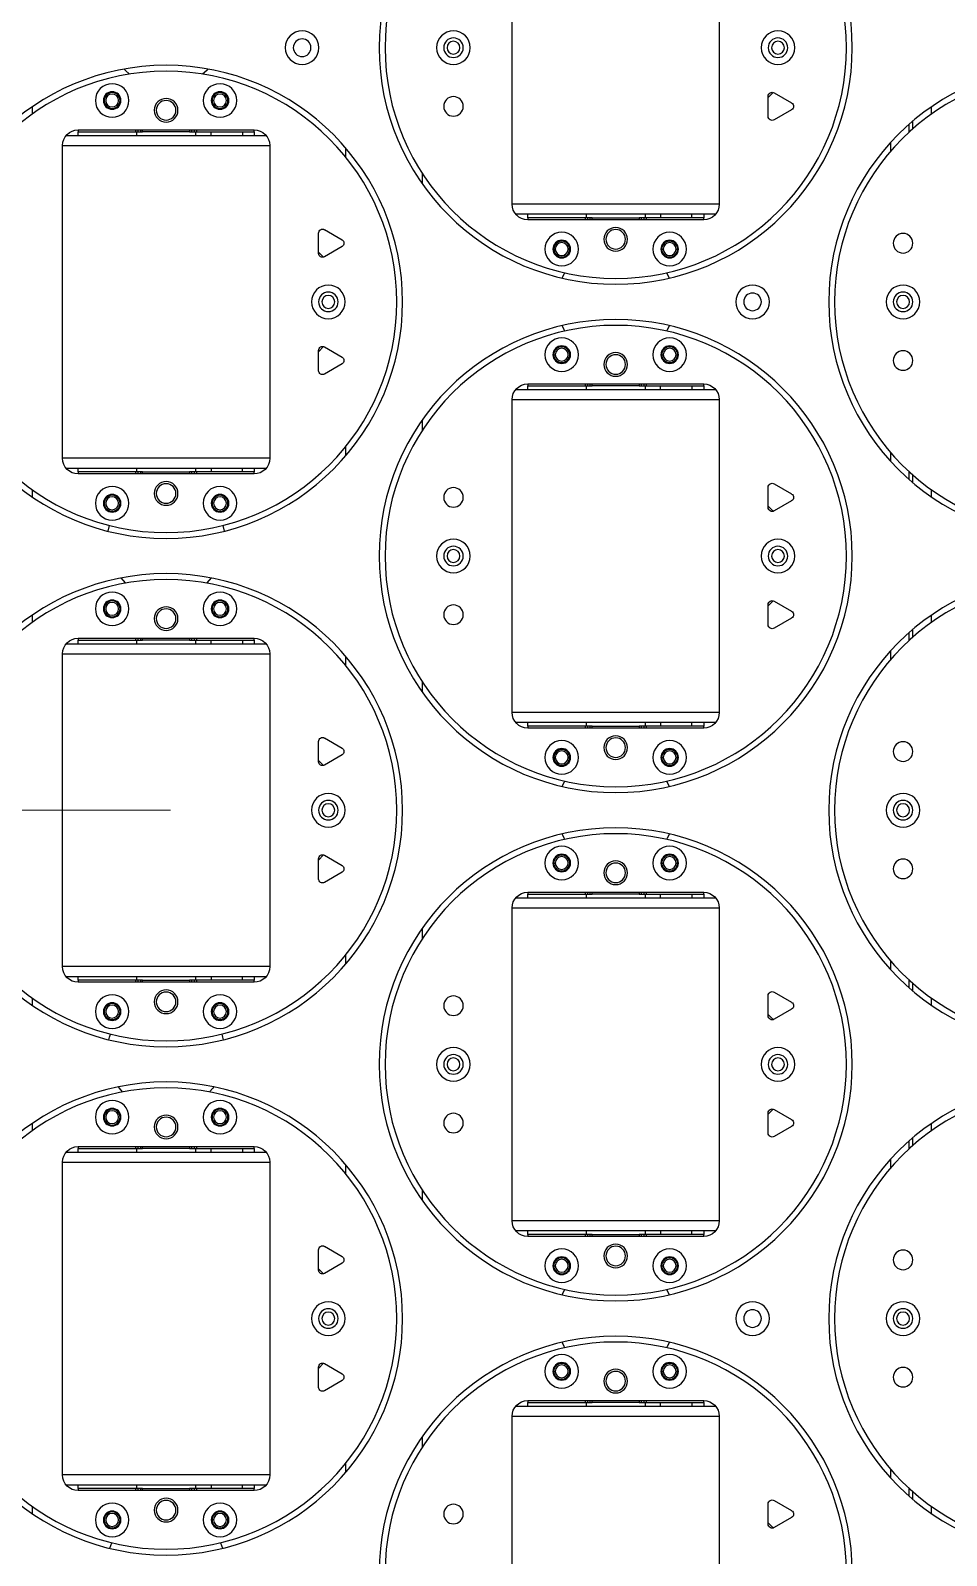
# Model space of a CAD drawing. Header units: millimetres. Extents: x 845401 to 948039, y 511594 to 550263.
# Drawn here: x 908582.9 to 908817.2, y 531751.2 to 532141.2 of the extents above; entities that cross this region are included whole.
import ezdxf

# ---------------------------------------------------------------- set-up
doc = ezdxf.new("R2010")
doc.units = ezdxf.units.MM
doc.linetypes.add('CENTER', pattern=[0])
doc.layers.add('00', color=7, linetype='Continuous')
doc.layers.add('A-剖-0.10mm.......SECT-L01', color=255, linetype='Continuous', lineweight=18)
doc.layers.add('中心线', color=1, linetype='CENTER', lineweight=9)

# ---------------------------------------------------------------- blocks, each defined once
blk = doc.blocks.new('1260包胶摆轮')
at = {"color": 7, "linetype": 'Continuous', "lineweight": 25}
for p, q in [((4842352.88, 878751.8), (4842352.88, 878671.8)), ((4842405.88, 878671.8), (4842405.88, 878751.8)), ((4842249.99, 878705.56), (4842250.49, 878704.14)), ((4842278.27, 878704.14), (4842278.77, 878705.56)), ((4842418.38, 878699.05), (4842419.64, 878700.36)), ((4842418.38, 878699.4), (4842418.38, 878694.2)), ((4842424.38, 878697.66), (4842419.88, 878700.26)), ((4842419.88, 878693.33), (4842424.38, 878695.93)), ((4842286.88, 878690.8), (4842241.88, 878690.8)), ((4842241.88, 878690.3), (4842241.88, 878690.8)), ((4842256.63, 878690.3), (4842241.88, 878690.3)), ((4842241.88, 878690.3), (4842241.88, 878689.3)), ((4842256.63, 878690.8), (4842256.63, 878690.3)), ((4842257.22, 878690.3), (4842256.63, 878690.3)), ((4842256.88, 878690.3), (4842256.88, 878689.3)), ((4842257.8, 878690.3), (4842257.22, 878690.3)), ((4842258.38, 878690.3), (4842257.8, 878690.3)), ((4842258.38, 878690.8), (4842258.38, 878690.3)), ((4842258.38, 878690.3), (4842270.38, 878690.3)), ((4842270.38, 878690.3), (4842270.38, 878690.8)), ((4842270.97, 878690.3), (4842270.38, 878690.3)), ((4842271.55, 878690.3), (4842270.97, 878690.3)), ((4842272.13, 878690.3), (4842271.55, 878690.3)), ((4842271.88, 878689.3), (4842271.88, 878690.3)), ((4842272.13, 878690.3), (4842272.13, 878690.8)), ((4842286.88, 878690.3), (4842272.13, 878690.3)), ((4842275.88, 878689.3), (4842275.88, 878690.3)), ((4842283.88, 878690.3), (4842283.88, 878689.3)), ((4842286.88, 878690.8), (4842286.88, 878690.3)), ((4842286.88, 878689.3), (4842286.88, 878690.3)), ((4842454.38, 878690.17), (4842454.38, 878692.19)), ((4842455.38, 878693.05), (4842455.38, 878691.07)), ((4842237.88, 878686.8), (4842237.88, 878606.8)), ((4842238.76, 878689.3), (4842290.01, 878689.3)), ((4842290.88, 878606.8), (4842290.88, 878686.8)), ((4842310.38, 878686.1), (4842310.38, 878683.75)), ((4842329.88, 878677.02), (4842329.88, 878679.7)), ((4842405.01, 878669.3), (4842353.76, 878669.3)), ((4842356.88, 878669.3), (4842356.88, 878668.3)), ((4842356.88, 878668.3), (4842371.63, 878668.3)), ((4842356.88, 878667.8), (4842356.88, 878668.3)), ((4842356.88, 878667.8), (4842401.88, 878667.8)), ((4842371.63, 878668.3), (4842371.63, 878667.8)), ((4842371.63, 878668.3), (4842372.22, 878668.3)), ((4842371.88, 878669.3), (4842371.88, 878668.3)), ((4842372.22, 878668.3), (4842372.8, 878668.3)), ((4842372.8, 878668.3), (4842373.38, 878668.3)), ((4842385.38, 878668.3), (4842373.38, 878668.3)), ((4842373.38, 878668.3), (4842373.38, 878667.8)), ((4842385.38, 878667.8), (4842385.38, 878668.3)), ((4842385.38, 878668.3), (4842385.97, 878668.3)), ((4842385.97, 878668.3), (4842386.55, 878668.3)), ((4842386.55, 878668.3), (4842387.13, 878668.3)), ((4842386.88, 878668.3), (4842386.88, 878669.3)), ((4842387.13, 878668.3), (4842401.88, 878668.3)), ((4842387.13, 878667.8), (4842387.13, 878668.3)), ((4842390.88, 878669.3), (4842390.88, 878668.3)), ((4842398.88, 878668.3), (4842398.88, 878669.3)), ((4842401.88, 878668.3), (4842401.88, 878669.3)), ((4842401.88, 878668.3), (4842401.88, 878667.8)), ((4842303.38, 878664.4), (4842303.38, 878659.2)), ((4842309.38, 878662.66), (4842304.88, 878665.26)), ((4842304.64, 878658.23), (4842303.38, 878659.54)), ((4842304.88, 878658.33), (4842309.38, 878660.93)), ((4842303.38, 878634.05), (4842304.64, 878635.36)), ((4842309.38, 878632.66), (4842304.88, 878635.26)), ((4842303.38, 878634.4), (4842303.38, 878629.2)), ((4842304.88, 878628.33), (4842309.38, 878630.93)), ((4842353.76, 878624.3), (4842405.01, 878624.3)), ((4842401.88, 878625.8), (4842356.88, 878625.8)), ((4842356.88, 878625.3), (4842356.88, 878625.8)), ((4842371.63, 878625.3), (4842356.88, 878625.3)), ((4842356.88, 878625.3), (4842356.88, 878624.3)), ((4842371.63, 878625.8), (4842371.63, 878625.3)), ((4842372.22, 878625.3), (4842371.63, 878625.3)), ((4842371.88, 878625.3), (4842371.88, 878624.3)), ((4842372.8, 878625.3), (4842372.22, 878625.3)), ((4842373.38, 878625.3), (4842372.8, 878625.3)), ((4842373.38, 878625.8), (4842373.38, 878625.3)), ((4842373.38, 878625.3), (4842385.38, 878625.3)), ((4842385.38, 878625.3), (4842385.38, 878625.8)), ((4842385.97, 878625.3), (4842385.38, 878625.3)), ((4842386.55, 878625.3), (4842385.97, 878625.3)), ((4842387.13, 878625.3), (4842386.55, 878625.3)), ((4842386.88, 878624.3), (4842386.88, 878625.3)), ((4842387.13, 878625.3), (4842387.13, 878625.8)), ((4842401.88, 878625.3), (4842387.13, 878625.3)), ((4842390.88, 878624.3), (4842390.88, 878625.3)), ((4842398.88, 878625.3), (4842398.88, 878624.3)), ((4842401.88, 878625.8), (4842401.88, 878625.3)), ((4842401.88, 878624.3), (4842401.88, 878625.3)), ((4842352.88, 878621.8), (4842352.88, 878541.8)), ((4842405.88, 878541.8), (4842405.88, 878621.8)), ((4842329.88, 878613.9), (4842329.88, 878616.58)), ((4842310.38, 878609.85), (4842310.38, 878607.5)), ((4842290.01, 878604.3), (4842238.76, 878604.3)), ((4842241.88, 878604.3), (4842241.88, 878603.3)), ((4842256.88, 878604.3), (4842256.88, 878603.3)), ((4842271.88, 878603.3), (4842271.88, 878604.3)), ((4842275.88, 878604.3), (4842275.88, 878603.3)), ((4842283.88, 878603.3), (4842283.88, 878604.3)), ((4842286.88, 878603.3), (4842286.88, 878604.3)), ((4842241.88, 878603.3), (4842256.63, 878603.3)), ((4842241.88, 878602.8), (4842241.88, 878603.3)), ((4842241.88, 878602.8), (4842286.88, 878602.8)), ((4842256.63, 878603.3), (4842256.63, 878602.8)), ((4842256.63, 878603.3), (4842257.22, 878603.3)), ((4842257.22, 878603.3), (4842257.8, 878603.3)), ((4842257.8, 878603.3), (4842258.38, 878603.3)), ((4842270.38, 878603.3), (4842258.38, 878603.3)), ((4842258.38, 878603.3), (4842258.38, 878602.8)), ((4842270.38, 878602.8), (4842270.38, 878603.3)), ((4842270.38, 878603.3), (4842270.97, 878603.3)), ((4842270.97, 878603.3), (4842271.55, 878603.3)), ((4842271.55, 878603.3), (4842272.13, 878603.3)), ((4842272.13, 878602.8), (4842272.13, 878603.3)), ((4842272.13, 878603.3), (4842286.88, 878603.3)), ((4842286.88, 878603.3), (4842286.88, 878602.8)), ((4842424.38, 878597.66), (4842419.88, 878600.26)), ((4842454.38, 878601.41), (4842454.38, 878603.43)), ((4842455.38, 878602.53), (4842455.38, 878600.55)), ((4842418.38, 878599.4), (4842418.38, 878594.2)), ((4842419.88, 878593.33), (4842424.38, 878595.93)), ((4842419.64, 878593.23), (4842418.38, 878594.54)), ((4842418.38, 878569.05), (4842419.64, 878570.36)), ((4842418.38, 878569.4), (4842418.38, 878564.2)), ((4842424.38, 878567.66), (4842419.88, 878570.26)), ((4842419.88, 878563.33), (4842424.38, 878565.93)), ((4842454.38, 878560.17), (4842454.38, 878562.19)), ((4842455.38, 878563.05), (4842455.38, 878561.07)), ((4842238.76, 878559.3), (4842290.01, 878559.3)), ((4842286.88, 878560.8), (4842241.88, 878560.8)), ((4842241.88, 878560.3), (4842241.88, 878560.8)), ((4842256.63, 878560.3), (4842241.88, 878560.3)), ((4842241.88, 878560.3), (4842241.88, 878559.3)), ((4842256.63, 878560.8), (4842256.63, 878560.3)), ((4842257.22, 878560.3), (4842256.63, 878560.3)), ((4842256.88, 878560.3), (4842256.88, 878559.3)), ((4842257.8, 878560.3), (4842257.22, 878560.3)), ((4842258.38, 878560.3), (4842257.8, 878560.3)), ((4842258.38, 878560.8), (4842258.38, 878560.3)), ((4842258.38, 878560.3), (4842270.38, 878560.3)), ((4842270.38, 878560.3), (4842270.38, 878560.8)), ((4842270.97, 878560.3), (4842270.38, 878560.3)), ((4842271.55, 878560.3), (4842270.97, 878560.3)), ((4842272.13, 878560.3), (4842271.55, 878560.3)), ((4842271.88, 878559.3), (4842271.88, 878560.3)), ((4842272.13, 878560.3), (4842272.13, 878560.8)), ((4842286.88, 878560.3), (4842272.13, 878560.3)), ((4842275.88, 878559.3), (4842275.88, 878560.3)), ((4842283.88, 878560.3), (4842283.88, 878559.3)), ((4842286.88, 878560.8), (4842286.88, 878560.3)), ((4842286.88, 878559.3), (4842286.88, 878560.3)), ((4842237.88, 878556.8), (4842237.88, 878476.8)), ((4842290.88, 878476.8), (4842290.88, 878556.8)), ((4842310.38, 878556.1), (4842310.38, 878553.75)), ((4842329.88, 878547.02), (4842329.88, 878549.7)), ((4842405.01, 878539.3), (4842353.76, 878539.3)), ((4842356.88, 878539.3), (4842356.88, 878538.3)), ((4842356.88, 878538.3), (4842371.63, 878538.3)), ((4842356.88, 878537.8), (4842356.88, 878538.3)), ((4842356.88, 878537.8), (4842401.88, 878537.8)), ((4842371.63, 878538.3), (4842371.63, 878537.8)), ((4842371.63, 878538.3), (4842372.22, 878538.3)), ((4842371.88, 878539.3), (4842371.88, 878538.3)), ((4842372.22, 878538.3), (4842372.8, 878538.3)), ((4842372.8, 878538.3), (4842373.38, 878538.3)), ((4842385.38, 878538.3), (4842373.38, 878538.3)), ((4842373.38, 878538.3), (4842373.38, 878537.8)), ((4842385.38, 878537.8), (4842385.38, 878538.3)), ((4842385.38, 878538.3), (4842385.97, 878538.3)), ((4842385.97, 878538.3), (4842386.55, 878538.3)), ((4842386.55, 878538.3), (4842387.13, 878538.3)), ((4842386.88, 878538.3), (4842386.88, 878539.3)), ((4842387.13, 878538.3), (4842401.88, 878538.3)), ((4842387.13, 878537.8), (4842387.13, 878538.3)), ((4842390.88, 878539.3), (4842390.88, 878538.3)), ((4842398.88, 878538.3), (4842398.88, 878539.3)), ((4842401.88, 878538.3), (4842401.88, 878539.3)), ((4842401.88, 878538.3), (4842401.88, 878537.8)), ((4842303.38, 878534.4), (4842303.38, 878529.2)), ((4842309.38, 878532.66), (4842304.88, 878535.26)), ((4842304.88, 878528.33), (4842309.38, 878530.93)), ((4842304.64, 878528.23), (4842303.38, 878529.54)), ((4842303.38, 878504.05), (4842304.64, 878505.36)), ((4842303.38, 878504.4), (4842303.38, 878499.2)), ((4842309.38, 878502.66), (4842304.88, 878505.26)), ((4842304.88, 878498.33), (4842309.38, 878500.93)), ((4842401.88, 878495.8), (4842356.88, 878495.8)), ((4842356.88, 878495.3), (4842356.88, 878495.8)), ((4842371.63, 878495.3), (4842356.88, 878495.3)), ((4842356.88, 878495.3), (4842356.88, 878494.3)), ((4842371.63, 878495.8), (4842371.63, 878495.3)), ((4842372.22, 878495.3), (4842371.63, 878495.3)), ((4842371.88, 878495.3), (4842371.88, 878494.3)), ((4842372.8, 878495.3), (4842372.22, 878495.3)), ((4842373.38, 878495.3), (4842372.8, 878495.3)), ((4842373.38, 878495.8), (4842373.38, 878495.3)), ((4842373.38, 878495.3), (4842385.38, 878495.3)), ((4842385.38, 878495.3), (4842385.38, 878495.8)), ((4842385.97, 878495.3), (4842385.38, 878495.3)), ((4842386.55, 878495.3), (4842385.97, 878495.3)), ((4842387.13, 878495.3), (4842386.55, 878495.3)), ((4842386.88, 878494.3), (4842386.88, 878495.3)), ((4842387.13, 878495.3), (4842387.13, 878495.8)), ((4842401.88, 878495.3), (4842387.13, 878495.3)), ((4842390.88, 878494.3), (4842390.88, 878495.3)), ((4842398.88, 878495.3), (4842398.88, 878494.3)), ((4842401.88, 878495.8), (4842401.88, 878495.3)), ((4842401.88, 878494.3), (4842401.88, 878495.3)), ((4842352.88, 878491.8), (4842352.88, 878411.8)), ((4842353.76, 878494.3), (4842405.01, 878494.3)), ((4842405.88, 878411.8), (4842405.88, 878491.8)), ((4842329.88, 878483.9), (4842329.88, 878486.58)), ((4842310.38, 878479.85), (4842310.38, 878477.5)), ((4842290.01, 878474.3), (4842238.76, 878474.3)), ((4842241.88, 878474.3), (4842241.88, 878473.3)), ((4842241.88, 878473.3), (4842256.63, 878473.3)), ((4842241.88, 878472.8), (4842241.88, 878473.3)), ((4842241.88, 878472.8), (4842286.88, 878472.8)), ((4842256.63, 878473.3), (4842256.63, 878472.8)), ((4842256.63, 878473.3), (4842257.22, 878473.3)), ((4842256.88, 878474.3), (4842256.88, 878473.3)), ((4842257.22, 878473.3), (4842257.8, 878473.3)), ((4842257.8, 878473.3), (4842258.38, 878473.3)), ((4842270.38, 878473.3), (4842258.38, 878473.3)), ((4842258.38, 878473.3), (4842258.38, 878472.8)), ((4842270.38, 878472.8), (4842270.38, 878473.3)), ((4842270.38, 878473.3), (4842270.97, 878473.3)), ((4842270.97, 878473.3), (4842271.55, 878473.3)), ((4842271.55, 878473.3), (4842272.13, 878473.3)), ((4842271.88, 878473.3), (4842271.88, 878474.3)), ((4842272.13, 878473.3), (4842286.88, 878473.3)), ((4842272.13, 878472.8), (4842272.13, 878473.3)), ((4842275.88, 878474.3), (4842275.88, 878473.3)), ((4842283.88, 878473.3), (4842283.88, 878474.3)), ((4842286.88, 878473.3), (4842286.88, 878474.3)), ((4842286.88, 878473.3), (4842286.88, 878472.8)), ((4842454.38, 878471.41), (4842454.38, 878473.43)), ((4842455.38, 878472.53), (4842455.38, 878470.55)), ((4842418.38, 878469.4), (4842418.38, 878464.2)), ((4842424.38, 878467.66), (4842419.88, 878470.26)), ((4842419.64, 878463.23), (4842418.38, 878464.54)), ((4842419.88, 878463.33), (4842424.38, 878465.93)), ((4842249.56, 878445.46), (4842249.87, 878443.99)), ((4842278.89, 878443.99), (4842279.2, 878445.46)), ((4842418.38, 878439.05), (4842419.64, 878440.36)), ((4842424.38, 878437.66), (4842419.88, 878440.26)), ((4842418.38, 878439.4), (4842418.38, 878434.2)), ((4842419.88, 878433.33), (4842424.38, 878435.93)), ((4842454.38, 878430.17), (4842454.38, 878432.19)), ((4842455.38, 878433.05), (4842455.38, 878431.07)), ((4842238.76, 878429.3), (4842290.01, 878429.3)), ((4842286.88, 878430.8), (4842241.88, 878430.8)), ((4842241.88, 878430.3), (4842241.88, 878430.8)), ((4842256.63, 878430.3), (4842241.88, 878430.3)), ((4842241.88, 878430.3), (4842241.88, 878429.3)), ((4842256.63, 878430.8), (4842256.63, 878430.3)), ((4842257.22, 878430.3), (4842256.63, 878430.3)), ((4842256.88, 878430.3), (4842256.88, 878429.3)), ((4842257.8, 878430.3), (4842257.22, 878430.3)), ((4842258.38, 878430.3), (4842257.8, 878430.3)), ((4842258.38, 878430.8), (4842258.38, 878430.3)), ((4842258.38, 878430.3), (4842270.38, 878430.3)), ((4842270.38, 878430.3), (4842270.38, 878430.8)), ((4842270.97, 878430.3), (4842270.38, 878430.3)), ((4842271.55, 878430.3), (4842270.97, 878430.3)), ((4842272.13, 878430.3), (4842271.55, 878430.3)), ((4842271.88, 878429.3), (4842271.88, 878430.3)), ((4842272.13, 878430.3), (4842272.13, 878430.8)), ((4842286.88, 878430.3), (4842272.13, 878430.3)), ((4842275.88, 878429.3), (4842275.88, 878430.3)), ((4842283.88, 878430.3), (4842283.88, 878429.3)), ((4842286.88, 878430.8), (4842286.88, 878430.3)), ((4842286.88, 878429.3), (4842286.88, 878430.3)), ((4842237.88, 878426.8), (4842237.88, 878346.8)), ((4842290.88, 878346.8), (4842290.88, 878426.8)), ((4842310.38, 878426.1), (4842310.38, 878423.75)), ((4842329.88, 878417.02), (4842329.88, 878419.7)), ((4842405.01, 878409.3), (4842353.76, 878409.3)), ((4842356.88, 878409.3), (4842356.88, 878408.3)), ((4842371.88, 878409.3), (4842371.88, 878408.3)), ((4842386.88, 878408.3), (4842386.88, 878409.3)), ((4842390.88, 878409.3), (4842390.88, 878408.3)), ((4842398.88, 878408.3), (4842398.88, 878409.3)), ((4842401.88, 878408.3), (4842401.88, 878409.3)), ((4842309.38, 878402.66), (4842304.88, 878405.26)), ((4842356.88, 878407.8), (4842356.88, 878408.3)), ((4842356.88, 878408.3), (4842371.63, 878408.3)), ((4842356.88, 878407.8), (4842401.88, 878407.8)), ((4842371.63, 878408.3), (4842371.63, 878407.8)), ((4842371.63, 878408.3), (4842372.22, 878408.3)), ((4842372.22, 878408.3), (4842372.8, 878408.3)), ((4842372.8, 878408.3), (4842373.38, 878408.3)), ((4842385.38, 878408.3), (4842373.38, 878408.3)), ((4842373.38, 878408.3), (4842373.38, 878407.8)), ((4842385.38, 878407.8), (4842385.38, 878408.3)), ((4842385.38, 878408.3), (4842385.97, 878408.3)), ((4842385.97, 878408.3), (4842386.55, 878408.3)), ((4842386.55, 878408.3), (4842387.13, 878408.3)), ((4842387.13, 878408.3), (4842401.88, 878408.3)), ((4842387.13, 878407.8), (4842387.13, 878408.3)), ((4842401.88, 878408.3), (4842401.88, 878407.8)), ((4842303.38, 878404.4), (4842303.38, 878399.2)), ((4842304.88, 878398.33), (4842309.38, 878400.93)), ((4842304.64, 878398.23), (4842303.38, 878399.54)), ((4842303.38, 878374.05), (4842304.64, 878375.36)), ((4842303.38, 878374.4), (4842303.38, 878369.2)), ((4842309.38, 878372.66), (4842304.88, 878375.26)), ((4842304.88, 878368.33), (4842309.38, 878370.93)), ((4842353.76, 878364.3), (4842405.01, 878364.3)), ((4842401.88, 878365.8), (4842356.88, 878365.8)), ((4842356.88, 878365.3), (4842356.88, 878365.8)), ((4842371.63, 878365.3), (4842356.88, 878365.3)), ((4842356.88, 878365.3), (4842356.88, 878364.3)), ((4842371.63, 878365.8), (4842371.63, 878365.3)), ((4842372.22, 878365.3), (4842371.63, 878365.3)), ((4842371.88, 878365.3), (4842371.88, 878364.3)), ((4842372.8, 878365.3), (4842372.22, 878365.3)), ((4842373.38, 878365.3), (4842372.8, 878365.3)), ((4842373.38, 878365.8), (4842373.38, 878365.3)), ((4842373.38, 878365.3), (4842385.38, 878365.3)), ((4842385.38, 878365.3), (4842385.38, 878365.8)), ((4842385.97, 878365.3), (4842385.38, 878365.3)), ((4842386.55, 878365.3), (4842385.97, 878365.3)), ((4842387.13, 878365.3), (4842386.55, 878365.3)), ((4842386.88, 878364.3), (4842386.88, 878365.3)), ((4842387.13, 878365.3), (4842387.13, 878365.8)), ((4842401.88, 878365.3), (4842387.13, 878365.3)), ((4842390.88, 878364.3), (4842390.88, 878365.3)), ((4842398.88, 878365.3), (4842398.88, 878364.3)), ((4842401.88, 878365.8), (4842401.88, 878365.3)), ((4842401.88, 878364.3), (4842401.88, 878365.3)), ((4842352.88, 878361.8), (4842352.88, 878281.8)), ((4842405.88, 878281.8), (4842405.88, 878361.8)), ((4842329.88, 878353.9), (4842329.88, 878356.58)), ((4842310.38, 878349.85), (4842310.38, 878347.5)), ((4842290.01, 878344.3), (4842238.76, 878344.3)), ((4842241.88, 878344.3), (4842241.88, 878343.3)), ((4842241.88, 878342.8), (4842241.88, 878343.3)), ((4842241.88, 878343.3), (4842256.63, 878343.3)), ((4842241.88, 878342.8), (4842286.88, 878342.8)), ((4842256.63, 878343.3), (4842256.63, 878342.8)), ((4842256.63, 878343.3), (4842257.22, 878343.3)), ((4842256.88, 878344.3), (4842256.88, 878343.3)), ((4842257.22, 878343.3), (4842257.8, 878343.3)), ((4842257.8, 878343.3), (4842258.38, 878343.3)), ((4842270.38, 878343.3), (4842258.38, 878343.3)), ((4842258.38, 878343.3), (4842258.38, 878342.8)), ((4842270.38, 878342.8), (4842270.38, 878343.3)), ((4842270.38, 878343.3), (4842270.97, 878343.3)), ((4842270.97, 878343.3), (4842271.55, 878343.3)), ((4842271.55, 878343.3), (4842272.13, 878343.3)), ((4842271.88, 878343.3), (4842271.88, 878344.3)), ((4842272.13, 878343.3), (4842286.88, 878343.3)), ((4842272.13, 878342.8), (4842272.13, 878343.3)), ((4842275.88, 878344.3), (4842275.88, 878343.3)), ((4842283.88, 878343.3), (4842283.88, 878344.3)), ((4842286.88, 878343.3), (4842286.88, 878344.3)), ((4842286.88, 878343.3), (4842286.88, 878342.8)), ((4842454.38, 878341.41), (4842454.38, 878343.43)), ((4842455.38, 878342.53), (4842455.38, 878340.55)), ((4842418.38, 878339.4), (4842418.38, 878334.2)), ((4842424.38, 878337.66), (4842419.88, 878340.26)), ((4842419.88, 878333.33), (4842424.38, 878335.93)), ((4842419.64, 878333.23), (4842418.38, 878334.54))]:
    blk.add_line(p, q, dxfattribs=at)
at = {"color": 8, "linetype": 'Continuous', "lineweight": 25}
for p, q in [((4842230.12, 878694.83), (4842230.12, 878696.66)), ((4842460.12, 878696.66), (4842460.12, 878694.83)), ((4842257.22, 878690.8), (4842257.22, 878690.3)), ((4842257.8, 878690.3), (4842257.8, 878690.8)), ((4842270.97, 878690.8), (4842270.97, 878690.3)), ((4842271.55, 878690.3), (4842271.55, 878690.8)), ((4842290.88, 878686.8), (4842237.88, 878686.8)), ((4842449.64, 878685.26), (4842449.64, 878687.52)), ((4842352.88, 878671.8), (4842405.88, 878671.8)), ((4842372.22, 878668.3), (4842372.22, 878667.8)), ((4842372.8, 878667.8), (4842372.8, 878668.3)), ((4842385.97, 878668.3), (4842385.97, 878667.8)), ((4842386.55, 878667.8), (4842386.55, 878668.3)), ((4842372.22, 878625.8), (4842372.22, 878625.3)), ((4842372.8, 878625.3), (4842372.8, 878625.8)), ((4842385.97, 878625.8), (4842385.97, 878625.3)), ((4842386.55, 878625.3), (4842386.55, 878625.8)), ((4842405.88, 878621.8), (4842352.88, 878621.8)), ((4842449.64, 878606.07), (4842449.64, 878608.34)), ((4842237.88, 878606.8), (4842290.88, 878606.8)), ((4842257.22, 878603.3), (4842257.22, 878602.8)), ((4842257.8, 878602.8), (4842257.8, 878603.3)), ((4842270.97, 878603.3), (4842270.97, 878602.8)), ((4842271.55, 878602.8), (4842271.55, 878603.3)), ((4842230.12, 878596.94), (4842230.12, 878598.77)), ((4842460.12, 878598.77), (4842460.12, 878596.94)), ((4842230.12, 878564.83), (4842230.12, 878566.66)), ((4842460.12, 878566.66), (4842460.12, 878564.83)), ((4842257.22, 878560.8), (4842257.22, 878560.3)), ((4842257.8, 878560.3), (4842257.8, 878560.8)), ((4842270.97, 878560.8), (4842270.97, 878560.3)), ((4842271.55, 878560.3), (4842271.55, 878560.8)), ((4842449.64, 878555.26), (4842449.64, 878557.52)), ((4842290.88, 878556.8), (4842237.88, 878556.8)), ((4842352.88, 878541.8), (4842405.88, 878541.8)), ((4842372.22, 878538.3), (4842372.22, 878537.8)), ((4842372.8, 878537.8), (4842372.8, 878538.3)), ((4842385.97, 878538.3), (4842385.97, 878537.8)), ((4842386.55, 878537.8), (4842386.55, 878538.3)), ((4842372.22, 878495.8), (4842372.22, 878495.3)), ((4842372.8, 878495.3), (4842372.8, 878495.8)), ((4842385.97, 878495.8), (4842385.97, 878495.3)), ((4842386.55, 878495.3), (4842386.55, 878495.8)), ((4842405.88, 878491.8), (4842352.88, 878491.8)), ((4842237.88, 878476.8), (4842290.88, 878476.8)), ((4842449.64, 878476.07), (4842449.64, 878478.34)), ((4842257.22, 878473.3), (4842257.22, 878472.8)), ((4842257.8, 878472.8), (4842257.8, 878473.3)), ((4842270.97, 878473.3), (4842270.97, 878472.8)), ((4842271.55, 878472.8), (4842271.55, 878473.3)), ((4842230.12, 878466.94), (4842230.12, 878468.77)), ((4842460.12, 878468.77), (4842460.12, 878466.94)), ((4842230.12, 878434.83), (4842230.12, 878436.66)), ((4842460.12, 878436.66), (4842460.12, 878434.83)), ((4842257.22, 878430.8), (4842257.22, 878430.3)), ((4842257.8, 878430.3), (4842257.8, 878430.8)), ((4842270.97, 878430.8), (4842270.97, 878430.3)), ((4842271.55, 878430.3), (4842271.55, 878430.8)), ((4842290.88, 878426.8), (4842237.88, 878426.8)), ((4842449.64, 878425.26), (4842449.64, 878427.52)), ((4842352.88, 878411.8), (4842405.88, 878411.8)), ((4842372.22, 878408.3), (4842372.22, 878407.8)), ((4842372.8, 878407.8), (4842372.8, 878408.3)), ((4842385.97, 878408.3), (4842385.97, 878407.8)), ((4842386.55, 878407.8), (4842386.55, 878408.3)), ((4842372.22, 878365.8), (4842372.22, 878365.3)), ((4842372.8, 878365.3), (4842372.8, 878365.8)), ((4842385.97, 878365.8), (4842385.97, 878365.3)), ((4842386.55, 878365.3), (4842386.55, 878365.8)), ((4842405.88, 878361.8), (4842352.88, 878361.8)), ((4842237.88, 878346.8), (4842290.88, 878346.8)), ((4842449.64, 878346.07), (4842449.64, 878348.34)), ((4842257.22, 878343.3), (4842257.22, 878342.8)), ((4842257.8, 878342.8), (4842257.8, 878343.3)), ((4842270.97, 878343.3), (4842270.97, 878342.8)), ((4842271.55, 878342.8), (4842271.55, 878343.3)), ((4842230.12, 878336.94), (4842230.12, 878338.77)), ((4842460.12, 878338.77), (4842460.12, 878336.94))]:
    blk.add_line(p, q, dxfattribs=at)
at = {"color": 7, "linetype": 'Continuous', "lineweight": 25, "flags": 128}
for points in [[(4842366.36, 878654.25), (4842366.2, 878653.96), (4842365.67, 878652.87)], [(4842393.1, 878652.87), (4842392.56, 878653.96), (4842392.4, 878654.25)], [(4842365.67, 878640.72), (4842365.69, 878640.66), (4842366.36, 878639.34)], [(4842392.4, 878639.34), (4842393.07, 878640.66), (4842393.1, 878640.72)], [(4842253.25, 878588.86), (4842252.45, 878587.89), (4842252.19, 878587.54)], [(4842276.57, 878587.54), (4842276.31, 878587.89), (4842275.51, 878588.86)], [(4842249.75, 878575.5), (4842249.92, 878574.82), (4842250.15, 878574.06)], [(4842278.61, 878574.06), (4842278.84, 878574.82), (4842279.01, 878575.5)], [(4842366.36, 878524.25), (4842366.2, 878523.96), (4842365.67, 878522.87)], [(4842393.1, 878522.87), (4842392.56, 878523.96), (4842392.4, 878524.25)], [(4842365.67, 878510.72), (4842365.69, 878510.66), (4842366.36, 878509.34)], [(4842392.4, 878509.34), (4842393.07, 878510.66), (4842393.1, 878510.72)], [(4842254.08, 878458.7), (4842253.98, 878458.61), (4842252.86, 878457.41)], [(4842275.9, 878457.4), (4842274.78, 878458.61), (4842274.68, 878458.7)], [(4842366.36, 878394.25), (4842366.2, 878393.96), (4842365.67, 878392.87)], [(4842393.1, 878392.87), (4842392.56, 878393.96), (4842392.4, 878394.25)], [(4842365.67, 878380.72), (4842365.69, 878380.66), (4842366.36, 878379.34)], [(4842392.4, 878379.34), (4842393.07, 878380.66), (4842393.1, 878380.72)], [(4842255.05, 878328.54), (4842253.98, 878327.61), (4842253.63, 878327.26)], [(4842275.13, 878327.26), (4842274.78, 878327.61), (4842273.71, 878328.54)]]:
    blk.add_lwpolyline(points, dxfattribs=at)
at = {"color": 7, "linetype": 'Continuous', "lineweight": 25}
for centre, radius in [((4842379.38, 878711.8), 60.5), ((4842379.38, 878711.8), 59), ((4842264.38, 878646.8), 60.5), ((4842264.38, 878646.8), 59), ((4842494.38, 878646.8), 60.5), ((4842494.38, 878646.8), 59), ((4842250.58, 878698.3), 4.3), ((4842278.18, 878698.3), 4.3), ((4842250.58, 878698.3), 2.25), ((4842250.58, 878698.3), 2.03), ((4842250.58, 878698.3), 1.65), ((4842264.38, 878695.8), 3.03), ((4842264.38, 878695.8), 2.5), ((4842278.18, 878698.3), 2.25), ((4842278.18, 878698.3), 2.03), ((4842278.18, 878698.3), 1.65), ((4842337.88, 878696.8), 2.5), ((4842365.58, 878660.3), 4.3), ((4842365.58, 878660.3), 2.25), ((4842365.58, 878660.3), 2.03), ((4842379.38, 878662.8), 3.03), ((4842379.38, 878662.8), 2.5), ((4842393.18, 878660.3), 4.3), ((4842393.18, 878660.3), 2.25), ((4842393.18, 878660.3), 2.03), ((4842452.88, 878661.8), 2.5), ((4842365.58, 878660.3), 1.65), ((4842393.18, 878660.3), 1.65), ((4842305.88, 878646.8), 4.3), ((4842414.38, 878646.8), 4.3), ((4842452.88, 878646.8), 4.3), ((4842305.88, 878646.8), 2.5), ((4842305.88, 878646.8), 1.65), ((4842414.38, 878646.8), 2.25), ((4842452.88, 878646.8), 2.5), ((4842452.88, 878646.8), 1.65), ((4842379.38, 878581.8), 60.5), ((4842379.38, 878581.8), 59), ((4842365.58, 878633.3), 4.3), ((4842365.58, 878633.3), 2.25), ((4842365.58, 878633.3), 2.03), ((4842365.58, 878633.3), 1.65), ((4842393.18, 878633.3), 4.3), ((4842393.18, 878633.3), 2.25), ((4842393.18, 878633.3), 2.03), ((4842393.18, 878633.3), 1.65), ((4842379.38, 878630.8), 3.03), ((4842379.38, 878630.8), 2.5), ((4842452.88, 878631.8), 2.5), ((4842264.38, 878597.8), 3.03), ((4842264.38, 878597.8), 2.5), ((4842250.58, 878595.3), 4.3), ((4842250.58, 878595.3), 2.25), ((4842250.58, 878595.3), 2.03), ((4842250.58, 878595.3), 1.65), ((4842278.18, 878595.3), 4.3), ((4842278.18, 878595.3), 2.25), ((4842278.18, 878595.3), 2.03), ((4842278.18, 878595.3), 1.65), ((4842337.88, 878596.8), 2.5), ((4842337.88, 878581.8), 4.3), ((4842337.88, 878581.8), 2.5), ((4842420.88, 878581.8), 4.3), ((4842420.88, 878581.8), 2.5), ((4842337.88, 878581.8), 1.65), ((4842420.88, 878581.8), 1.65), ((4842264.38, 878516.8), 60.5), ((4842494.38, 878516.8), 60.5), ((4842264.38, 878516.8), 59), ((4842250.58, 878568.3), 4.3), ((4842278.18, 878568.3), 4.3), ((4842494.38, 878516.8), 59), ((4842250.58, 878568.3), 2.25), ((4842250.58, 878568.3), 2.03), ((4842250.58, 878568.3), 1.65), ((4842264.38, 878565.8), 3.03), ((4842278.18, 878568.3), 2.25), ((4842278.18, 878568.3), 2.03), ((4842278.18, 878568.3), 1.65), ((4842337.88, 878566.8), 2.5), ((4842264.38, 878565.8), 2.5), ((4842365.58, 878530.3), 4.3), ((4842379.38, 878532.8), 3.03), ((4842379.38, 878532.8), 2.5), ((4842393.18, 878530.3), 4.3), ((4842452.88, 878531.8), 2.5), ((4842365.58, 878530.3), 2.25), ((4842365.58, 878530.3), 2.03), ((4842365.58, 878530.3), 1.65), ((4842393.18, 878530.3), 2.25), ((4842393.18, 878530.3), 2.03), ((4842393.18, 878530.3), 1.65), ((4842305.88, 878516.8), 4.3), ((4842305.88, 878516.8), 2.5), ((4842305.88, 878516.8), 1.65), ((4842452.88, 878516.8), 4.3), ((4842452.88, 878516.8), 2.5), ((4842452.88, 878516.8), 1.65), ((4842379.38, 878451.8), 60.5), ((4842379.38, 878451.8), 59), ((4842365.58, 878503.3), 4.3), ((4842393.18, 878503.3), 4.3), ((4842365.58, 878503.3), 2.25), ((4842365.58, 878503.3), 2.02), ((4842365.58, 878503.3), 1.65), ((4842379.38, 878500.8), 3.03), ((4842379.38, 878500.8), 2.5), ((4842393.18, 878503.3), 2.25), ((4842393.18, 878503.3), 2.02), ((4842393.18, 878503.3), 1.65), ((4842452.88, 878501.8), 2.5), ((4842250.58, 878465.3), 4.3), ((4842250.58, 878465.3), 2.25), ((4842250.58, 878465.3), 2.02), ((4842264.38, 878467.8), 3.03), ((4842264.38, 878467.8), 2.5), ((4842278.18, 878465.3), 4.3), ((4842278.18, 878465.3), 2.25), ((4842278.18, 878465.3), 2.02), ((4842337.88, 878466.8), 2.5), ((4842250.58, 878465.3), 1.65), ((4842278.18, 878465.3), 1.65), ((4842337.88, 878451.8), 4.3), ((4842420.88, 878451.8), 4.3), ((4842337.88, 878451.8), 2.5), ((4842337.88, 878451.8), 1.65), ((4842420.88, 878451.8), 2.5), ((4842420.88, 878451.8), 1.65), ((4842264.38, 878386.8), 60.5), ((4842264.38, 878386.8), 59), ((4842494.38, 878386.8), 60.5), ((4842494.38, 878386.8), 59), ((4842250.58, 878438.3), 4.3), ((4842250.58, 878438.3), 2.25), ((4842250.58, 878438.3), 2.03), ((4842250.58, 878438.3), 1.65), ((4842278.18, 878438.3), 4.3), ((4842278.18, 878438.3), 2.25), ((4842278.18, 878438.3), 2.03), ((4842278.18, 878438.3), 1.65), ((4842264.38, 878435.8), 3.03), ((4842264.38, 878435.8), 2.5), ((4842337.88, 878436.8), 2.5), ((4842379.38, 878402.8), 3.03), ((4842379.38, 878402.8), 2.5), ((4842365.58, 878400.3), 4.3), ((4842365.58, 878400.3), 2.25), ((4842365.58, 878400.3), 2.03), ((4842365.58, 878400.3), 1.65), ((4842393.18, 878400.3), 4.3), ((4842393.18, 878400.3), 2.25), ((4842393.18, 878400.3), 2.03), ((4842393.18, 878400.3), 1.65), ((4842452.88, 878401.8), 2.5), ((4842305.88, 878386.8), 4.3), ((4842305.88, 878386.8), 2.5), ((4842414.38, 878386.8), 4.3), ((4842452.88, 878386.8), 4.3), ((4842452.88, 878386.8), 2.5), ((4842305.88, 878386.8), 1.65), ((4842414.38, 878386.8), 2.25), ((4842452.88, 878386.8), 1.65), ((4842379.38, 878321.8), 60.5), ((4842379.38, 878321.8), 59), ((4842365.58, 878373.3), 4.3), ((4842393.18, 878373.3), 4.3), ((4842365.58, 878373.3), 2.25), ((4842365.58, 878373.3), 2.02), ((4842365.58, 878373.3), 1.65), ((4842379.38, 878370.8), 3.03), ((4842393.18, 878373.3), 2.25), ((4842393.18, 878373.3), 2.02), ((4842393.18, 878373.3), 1.65), ((4842452.88, 878371.8), 2.5), ((4842379.38, 878370.8), 2.5), ((4842250.58, 878335.3), 4.3), ((4842264.38, 878337.8), 3.03), ((4842264.38, 878337.8), 2.5), ((4842278.18, 878335.3), 4.3), ((4842337.88, 878336.8), 2.5), ((4842250.58, 878335.3), 2.25), ((4842250.58, 878335.3), 2.02), ((4842250.58, 878335.3), 1.65), ((4842278.18, 878335.3), 2.25), ((4842278.18, 878335.3), 2.02), ((4842278.18, 878335.3), 1.65), ((4842299.17, 878321.8), 4.3), ((4842299.17, 878321.8), 2.25), ((4842337.88, 878321.8), 4.3), ((4842337.88, 878321.8), 2.5), ((4842337.88, 878321.8), 1.65), ((4842420.88, 878321.8), 4.3), ((4842420.88, 878321.8), 2.5), ((4842420.88, 878321.8), 1.65)]:
    blk.add_circle(centre, radius, dxfattribs=at)
for centre, radius, start, end in [((4842419.38, 878699.4), 1, 60, 180), ((4842423.88, 878696.8), 1, 300, 60), ((4842419.38, 878694.2), 1, 180, 300), ((4842241.88, 878686.8), 4, 90, 180), ((4842286.88, 878686.8), 4, 0, 90), ((4842356.88, 878671.8), 4, 180, 270), ((4842401.88, 878671.8), 4, 270, 0), ((4842304.38, 878664.4), 1, 60, 180), ((4842308.88, 878661.8), 1, 300, 60), ((4842304.38, 878659.2), 1, 180, 300), ((4842304.38, 878634.4), 1, 60, 180), ((4842308.88, 878631.8), 1, 300, 60), ((4842304.38, 878629.2), 1, 180, 300), ((4842356.88, 878621.8), 4, 90, 180), ((4842401.88, 878621.8), 4, 0, 90), ((4842241.88, 878606.8), 4, 180, 270), ((4842286.88, 878606.8), 4, 270, 0), ((4842419.38, 878599.4), 1, 60, 180), ((4842423.88, 878596.8), 1, 300, 60), ((4842419.38, 878594.2), 1, 180, 300), ((4842419.38, 878569.4), 1, 60, 180), ((4842423.88, 878566.8), 1, 300, 60), ((4842419.38, 878564.2), 1, 180, 300), ((4842241.88, 878556.8), 4, 90, 180), ((4842286.88, 878556.8), 4, 0, 90), ((4842356.88, 878541.8), 4, 180, 270), ((4842401.88, 878541.8), 4, 270, 0), ((4842304.38, 878534.4), 1, 60, 180), ((4842308.88, 878531.8), 1, 300, 60), ((4842304.38, 878529.2), 1, 180, 300), ((4842304.38, 878504.4), 1, 60, 180), ((4842308.88, 878501.8), 1, 300, 60), ((4842304.38, 878499.2), 1, 180, 300), ((4842356.88, 878491.8), 4, 90, 180), ((4842401.88, 878491.8), 4, 0, 90), ((4842241.88, 878476.8), 4, 180, 270), ((4842286.88, 878476.8), 4, 270, 0), ((4842419.38, 878469.4), 1, 60, 180), ((4842423.88, 878466.8), 1, 300, 60), ((4842419.38, 878464.2), 1, 180, 300), ((4842419.38, 878439.4), 1, 60, 180), ((4842423.88, 878436.8), 1, 300, 60), ((4842419.38, 878434.2), 1, 180, 300), ((4842241.88, 878426.8), 4, 90, 180), ((4842286.88, 878426.8), 4, 0, 90), ((4842356.88, 878411.8), 4, 180, 270), ((4842401.88, 878411.8), 4, 270, 0), ((4842304.38, 878404.4), 1, 60, 180), ((4842308.88, 878401.8), 1, 300, 60), ((4842304.38, 878399.2), 1, 180, 300), ((4842304.38, 878374.4), 1, 60, 180), ((4842308.88, 878371.8), 1, 300, 60), ((4842304.38, 878369.2), 1, 180, 300), ((4842356.88, 878361.8), 4, 90, 180), ((4842401.88, 878361.8), 4, 0, 90), ((4842241.88, 878346.8), 4, 180, 270), ((4842286.88, 878346.8), 4, 270, 0), ((4842419.38, 878339.4), 1, 60, 180), ((4842423.88, 878336.8), 1, 300, 60), ((4842419.38, 878334.2), 1, 180, 300)]:
    blk.add_arc(centre, radius, start, end, dxfattribs=at)
blk = doc.blocks.new('小盘摆轮加过渡板')
at = {"layer": 'A-剖-0.10mm.......SECT-L01', "color": 1, "xscale": -1, "rotation": 180}
blk.add_blockref('1260包胶摆轮', (-4107700.62, 1220537.36), dxfattribs=at)
blk = doc.blocks.new('C线')
blk.add_blockref('小盘摆轮加过渡板', (255923.7, 128759, -3.59))
blk = doc.blocks.new('A$C43D91BAB')
at = {"layer": '中心线'}
blk.add_line((0, 945, 5486.14), (300.98, 945, 5486.14), dxfattribs=at)
blk = doc.blocks.new('BC线平台')
at = {"color": 0, "linetype": 'ByBlock'}
blk.add_blockref('A$C43D91BAB', (787629.42, 362955.44, -5485.17), dxfattribs=at)

msp = doc.modelspace()

# ---------------------------------------------------------------- block references
at = {"layer": '00'}
for name, p in [('BC线平台', (120688.34, 168041.31, -0.98)), ('C线', (-81869.83, 61162.22))]:
    msp.add_blockref(name, p, dxfattribs=at)

doc.saveas('drawing.dxf')
